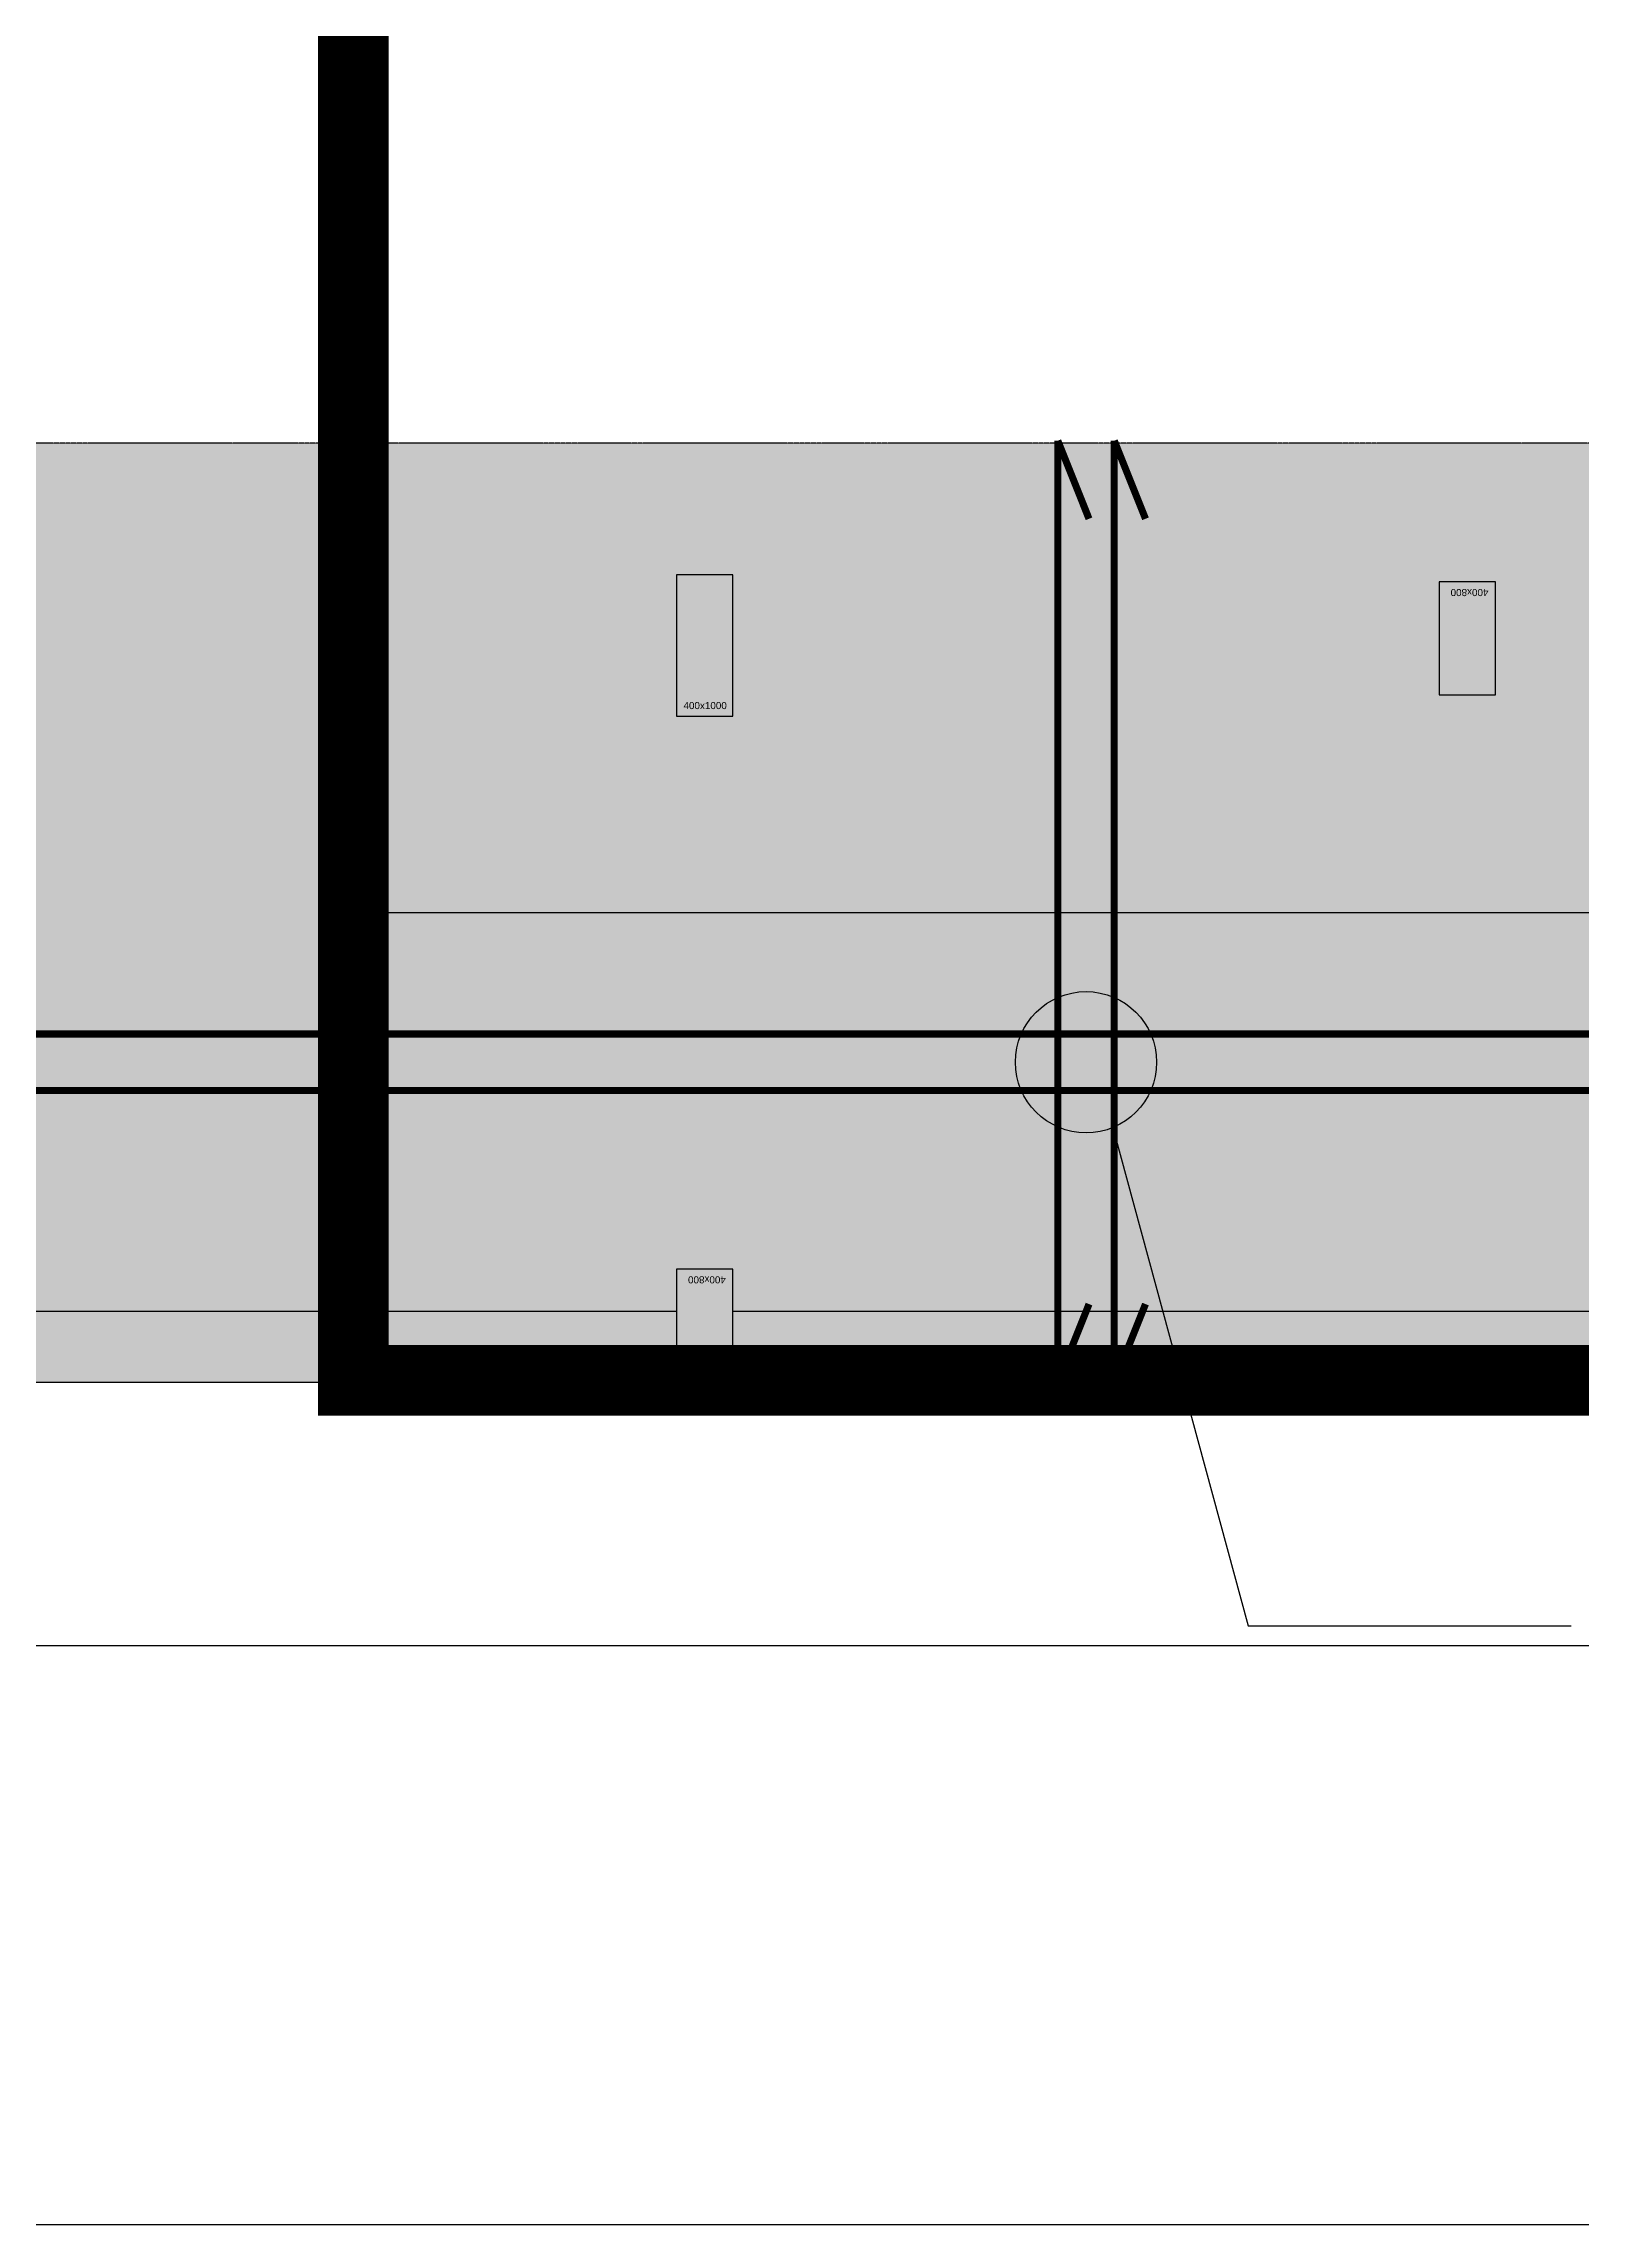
# Model space of a CAD drawing. Header units: millimetres. Extents: x 43843 to 1069877, y 60576 to 148433.
# Drawn here: x 572250 to 583139, y 70935 to 86372 of the extents above; entities that cross this region are included whole.
import ezdxf

# ---------------------------------------------------------------- set-up
doc = ezdxf.new("R2010")
doc.units = ezdxf.units.MM
for name, pattern in [('H', [1.3, 0.8, -0.5]), ('HID', [2.5, 1.5, -1]), ('HIDDEN', [0.375, 0.25, -0.125])]:
    doc.linetypes.add(name, pattern=pattern)
for name, color, linetype in [('-S_REBAR-BOT', 3, 'H'), ('-S_REBAR-TOP', 3, 'Continuous'), ('-S_TEXT', 255, 'Continuous'), ('8', 8, 'Continuous'), ('NX_FORM', 7, 'Continuous'), ('S-FND_OUTLINE_지하주차장 기초', 4, 'HID'), ('S-HAT', 252, 'Continuous'), ('XR-지하주차장$0$A-CON', 2, 'Continuous'), ('XR-지하주차장$0$AA-COL', 2, 'Continuous'), ('기초', 7, 'Continuous')]:
    doc.layers.add(name, color=color, linetype=linetype)
doc.layers.add('DEFPOINT', color=142, linetype='Continuous', plot=False)
doc.styles.add('XR-지하주차장$0$Standard', font='arial.ttf')

# ---------------------------------------------------------------- blocks, each defined once
blk = doc.blocks.new('zw$9A02')
at = {"layer": 'DEFPOINT', "color": 150}
blk.add_lwpolyline([(4710, -56999), (84831, -56999), (84831, -4325), (4710, -4325)], close=True, dxfattribs=at)
blk = doc.blocks.new('zw$D357')
at = {"layer": 'S-HAT'}
h = blk.add_hatch(dxfattribs=at)
h.set_pattern_fill('GRASS', color=256, scale=20)
h.set_pattern_definition([(90, (-331308.68, 2741039.9), (-359.21, 359.21), [95.25, -623.17]), (45, (-331308.7, 2741039.9), (-359.210245, 359.210245), [95.25, -412.75]), (135, (-331308.7, 2741039.9), (-359.210245, -359.210245), [95.25, -412.75])])
h.paths.add_polyline_path([(-65008, -55192), (-61014, -48545), (-9370, -48545), (-5377, -55192)])
blk.add_lwpolyline([(-70457, 878), (0, 878), (0, -57059), (-70457, -57059)], close=True)
at = {"layer": 'S-FND_OUTLINE_지하주차장 기초'}
blk.add_lwpolyline([(-9370, -48545), (-61014, -48545), (-65008, -55192), (-5377, -55192)], close=True, dxfattribs=at)
at = {"layer": 'XR-지하주차장$0$A-CON'}
for p, q in [((-54210, -54692), (-62210, -54692)), ((-44610, -54692), (-53810, -54692)), ((-70457, -55192), (0, -55192))]:
    blk.add_line(p, q, dxfattribs=at)
at = {"layer": 'XR-지하주차장$0$AA-COL'}
for points in [[(-54210, -50477), (-53810, -50477), (-53810, -49477), (-54210, -49477)], [(-48410, -49527), (-48810, -49527), (-48810, -50327), (-48410, -50327)], [(-53810, -54392), (-54210, -54392), (-54210, -55192), (-53810, -55192)]]:
    blk.add_lwpolyline(points, close=True, dxfattribs=at)
at = {"layer": '기초', "color": 6, "linetype": 'HID', "ltscale": 3, "const_width": 500}
blk.add_lwpolyline([(-56498, -55179), (-56498, -13109), (-51183, -13099), (-51183, -15035), (-51183, -15035), (-51183, -15047), (-37285, -15025), (-37298, -6685), (-14910, -6684), (-14910, -24464), (-14910, -24464), (-14910, -24477), (-13109, -24477), (-13109, -55179)], close=True, dxfattribs=at)
at = {"layer": 'Defpoints', "style": 'XR-지하주차장$0$Standard'}
for p in [(-48460, -49577), (-53860, -54442)]:
    blk.add_text('400x800', height=50, rotation=180, dxfattribs=at).set_placement(p)
blk.add_text('400x1000', height=50, dxfattribs=at).set_placement((-54160, -50427))
blk = doc.blocks.new('zw$FD59')
at = {"layer": '-S_REBAR-BOT', "lineweight": -3, "ltscale": 2}
for points in [[(-35901, -8399, 50, 50, 0), (-35901, -15064, 0, 0, 0)], [(8891, -12999, 50, 50, 0), (-48859, -12999, 0, 0, 0)]]:
    blk.add_lwpolyline(points, format="xyseb", dxfattribs=at)
at = {"layer": '-S_REBAR-BOT', "lineweight": -3, "ltscale": 2, "const_width": 50}
blk.add_lwpolyline([(-35901, -8399), (-35680, -8952)], dxfattribs=at)
at = {"layer": '-S_REBAR-TOP', "lineweight": -3}
for points in [[(-36301, -8399, 50, 50, 0), (-36301, -15064, 0, 0, 0)], [(8651, -12599, 50, 50, 0), (-48618, -12599, 0, 0, 0)]]:
    blk.add_lwpolyline(points, format="xyseb", dxfattribs=at)
at = {"layer": '-S_REBAR-TOP', "lineweight": -3, "const_width": 50}
for points in [[(-36301, -8399), (-36080, -8952)], [(-36301, -15064), (-36080, -14511)], [(-35901, -15064), (-35680, -14511)]]:
    blk.add_lwpolyline(points, dxfattribs=at)
at = {"layer": '-S_TEXT', "color": 6, "lineweight": -3}
for points in [[(-35912, -13262), (-34954, -16789)], [(-34954, -16789), (-32665, -16789)]]:
    blk.add_lwpolyline(points, dxfattribs=at)
blk.add_circle((-36101, -12799), 500, dxfattribs=at)

msp = doc.modelspace()

# ---------------------------------------------------------------- linework, layer by layer
at = {"layer": 'DEFPOINT', "linetype": 'HID', "ltscale": 3}
msp.add_lwpolyline([(574442.819, 76909.035), (574443.35, 118979.041), (579757.648, 118989.866), (579757.648, 117053.764), (579757.667, 117053.764), (579757.667, 117041.749), (593656.144, 117063.418), (593643.142, 125403.045), (616031.367, 125404.471), (616031.367, 107624.035), (616031.386, 107624.035), (616031.386, 107612.02), (617831.81, 107611.979), (617832.09, 76909.035)], close=True, dxfattribs=at)
at = {"layer": 'DEFPOINT', "linetype": 'HIDDEN', "lineweight": -3}
msp.add_lwpolyline([(621570.711, 83543.613), (569926.848, 83543.626), (565933.075, 76896.872), (625564.476, 76896.872)], close=True, dxfattribs=at)
at = {"layer": 'NX_FORM', "color": 1}
msp.add_line((617814.476, 80220.249), (574314.476, 80220.249), dxfattribs=at)
msp.add_lwpolyline([(574314.476, 80220.249), (574384.476, 80341.492), (574413.921, 80324.492), (574354.476, 80220.249), (574413.921, 80116.005), (574384.476, 80099.005)], close=True, dxfattribs=at)

# ---------------------------------------------------------------- block references
at = {"xscale": 1.333333333333333, "yscale": 1.333333333333333, "zscale": 1.333333333333333}
msp.add_blockref('zw$9A02', (523842.813, 146933.143), dxfattribs=at)
msp.add_blockref('zw$FD59', (615732.55, 91960.763))
at = {"layer": '8'}
msp.add_blockref('zw$D357', (630941.011, 132088.525), dxfattribs=at)

doc.saveas('drawing.dxf')
